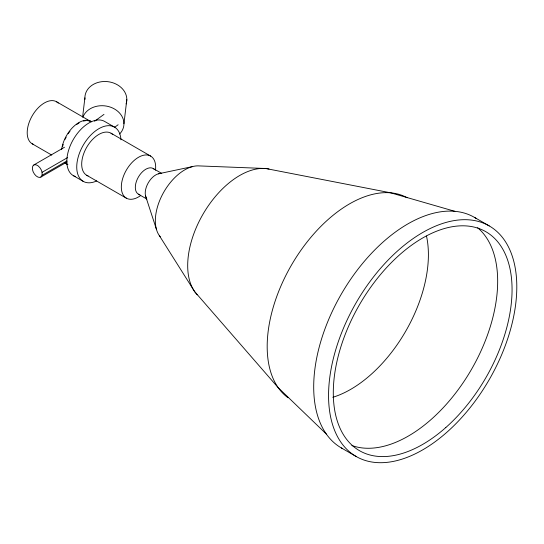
<?xml version="1.0" encoding="UTF-8"?>
<svg xmlns="http://www.w3.org/2000/svg" width="544" height="544" viewBox="0 0 544 544"><rect width="100%" height="100%" fill="white"/><g stroke="black" fill="none" stroke-linecap="round" stroke-linejoin="round"><path stroke-width="0.82" d="M82.613 117.048L84.891 97.845M123.95 123.719L126.827 99.504M42.072 175.29L42.072 172.326A7.004 4.046 60 0 0 34.449 164.723A7.004 4.046 60 0 0 34.449 174.094A7.004 4.046 60 0 0 42.072 175.29L66.926 160.942M94.54 121.271L103.986 114.383M114.73 127.235L118.143 124.746M33.782 164.982L64.484 147.254M42.072 172.326L67.653 157.563M40.793 177.113L67.102 161.922M158.413 173.801L192.365 166.627M454.879 211.324L390.728 192.834L265.744 168.511L199.458 165.927A41.596 24.018 -60 0 0 163.288 192.998A41.596 24.018 -60 0 0 160.296 236.81M474.375 217.342L489.233 225.923A133.103 76.847 -60 0 1 447.039 432.106A133.103 76.847 -60 0 1 331.765 365.554A133.103 76.847 -60 0 1 489.233 225.923M114.519 127.14L104.611 121.421A31.3 18.068 -60 0 0 72.325 141.277A31.3 18.068 -60 0 0 75.487 176.576M56.522 101.742L91.202 121.768M111.017 133.205L150.647 156.087M153.204 168.504L161.697 173.407M138.387 194.167L146.88 199.07M32.232 143.82L51.734 155.081M65.464 163.01L66.905 163.839A24.296 14.028 -60 0 1 65.708 162.996M86.72 175.284L126.351 198.159M73.311 175.63L83.218 181.349M341.265 447.889L356.13 456.464M326.312 434.017L278.222 387.702L194.664 291.625L159.283 235.518M145.581 196.03L156.346 229.017M33.565 144.439A24.296 14.028 -60 0 1 32.558 115.219A24.296 14.028 -60 0 1 58.276 103.102M62.614 146.54A24.296 14.028 -60 0 1 63.186 144.378M65.09 139.312A24.296 14.028 -60 0 1 66.144 137.176M68.156 133.763A24.296 14.028 -60 0 1 69.986 131.192M76.493 124.671A24.296 14.028 -60 0 1 79.057 122.964M83.497 121.074A24.296 14.028 -60 0 1 86.04 120.646M87.645 120.666A24.296 14.028 -60 0 1 90.549 121.428M96.703 180.928A31.3 18.068 -60 0 1 76.758 165.893A31.3 18.068 -60 0 1 98.627 128.826A31.3 18.068 -60 0 1 120.952 139.828M88.053 175.896A24.296 14.028 -60 0 1 87.047 146.676A24.296 14.028 -60 0 1 112.764 134.565M140.42 195.724A24.296 14.028 -60 0 1 121.326 187.53A24.296 14.028 -60 0 1 139.57 156.706A24.296 14.028 -60 0 1 155.482 170.272M139.788 194.718A14.817 8.554 -60 0 1 138.387 177.058A14.817 8.554 -60 0 1 154.38 169.442M146.628 198.342A14.817 8.554 -60 0 1 148.294 182.777A14.817 8.554 -60 0 1 160.942 173.556M197.282 294.828A73.59 42.486 -60 0 1 202.586 214.921A73.59 42.486 -60 0 1 269.022 169M287.966 397.678A116.477 67.245 -60 0 1 292.706 262.963A116.477 67.245 -60 0 1 407.096 197.71M342.659 448.657A133.103 76.847 -60 0 1 341.612 293.59A133.103 76.847 -60 0 1 476.415 218.593M67.891 164.608A24.596 14.198 -60 0 1 64.763 162.608M61.642 149.614A24.596 14.198 -60 0 1 73.406 126.738A24.596 14.198 -60 0 1 91.14 121.38M477.618 227.718A126.405 72.978 -60 0 1 471.492 369.376A126.405 72.978 -60 0 1 351.873 445.509M426.496 236.069A109.956 63.485 -60 0 1 332.785 397.297M84.973 99.341A21.019 17.122 6.8 0 1 107.692 81.654A21.019 17.122 6.8 0 1 126.113 103.918M82.987 116.94A21.019 17.122 6.8 0 1 112.662 108.045A21.019 17.122 6.8 0 1 119.619 133.994M445.815 427.53A126.405 72.978 -60 0 0 485.88 231.724A126.405 72.978 -60 0 0 336.342 364.324A126.405 72.978 -60 0 0 445.815 427.53"/></g></svg>
